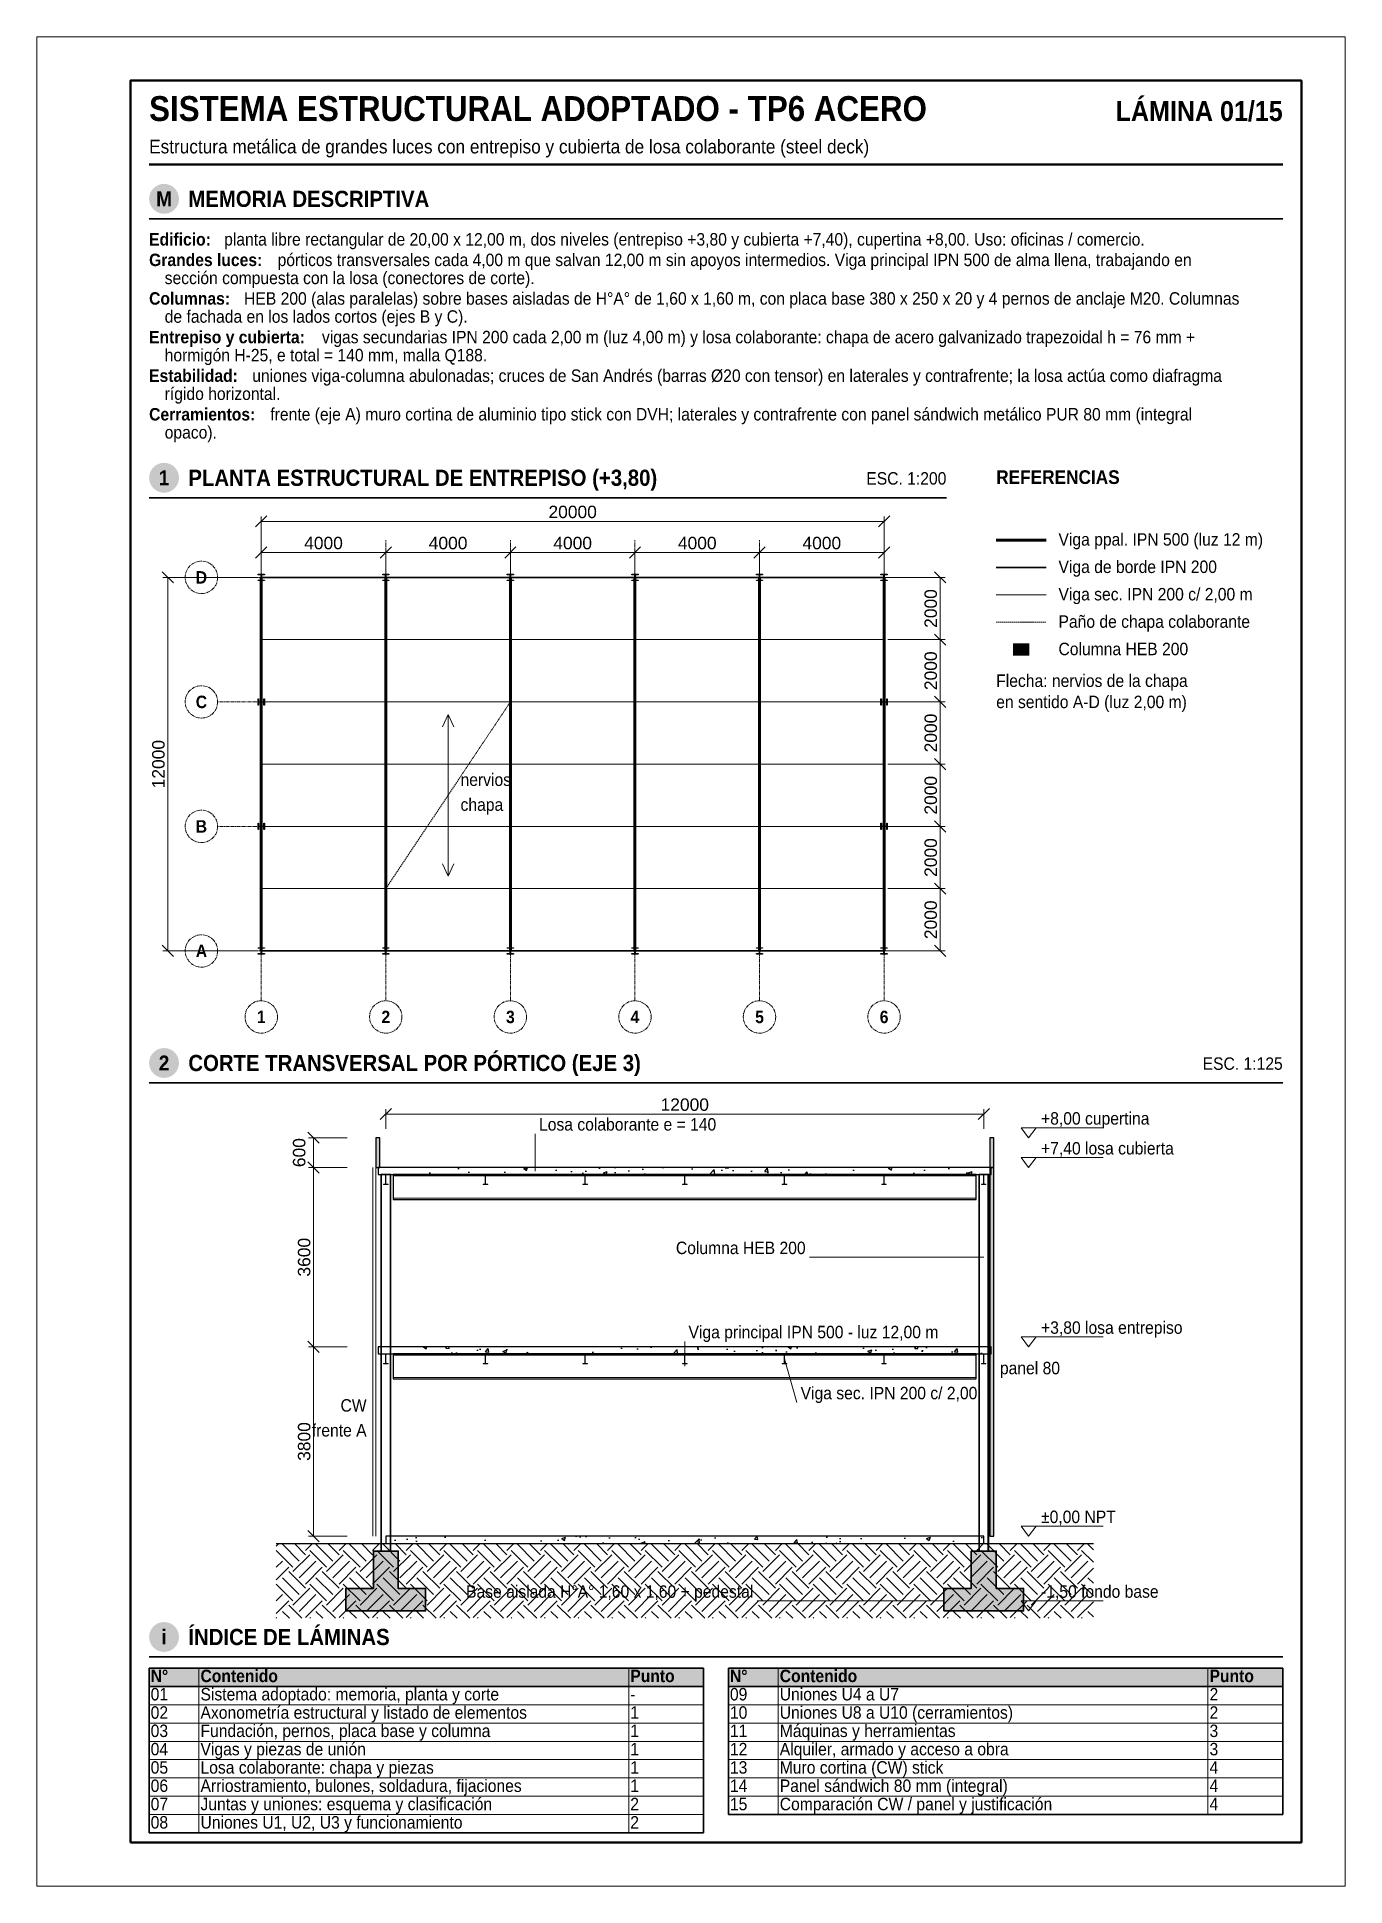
# Model space of a CAD drawing. Header units: millimetres. Extents: x 0 to 210, y 0 to 297.
import ezdxf
from ezdxf.enums import TextEntityAlignment as Align

# ---------------------------------------------------------------- set-up
doc = ezdxf.new("R2010")
doc.units = ezdxf.units.MM
doc.header["$LTSCALE"] = 0.35
doc.linetypes.add('CENTER2', pattern=[2.541, 1.587, -0.318, 0.318, -0.318])
doc.linetypes.add('DASHED2', pattern=[0.762, 0.635, -0.127])
for name, color, linetype in [('0-MARCO', 7, 'Continuous'), ('1-EJES', 1, 'CENTER2'), ('1-OCULTO', 8, 'DASHED2'), ('1-SECCION', 7, 'Continuous'), ('1-VISTA', 7, 'Continuous'), ('2-RAYADO', 8, 'Continuous'), ('3-COTAS', 7, 'Continuous'), ('3-REFS', 7, 'Continuous'), ('3-TABLAS', 7, 'Continuous'), ('3-TEXTOS', 7, 'Continuous'), ('3-TITULOS', 7, 'Continuous')]:
    doc.layers.add(name, color=color, linetype=linetype)
doc.styles.add('ARIAL', font='arial.ttf')
doc.styles.add('ARIAL-NEGRITA', font='arialbd.ttf')
doc.dimstyles.new('A4', dxfattribs={"dimtxt": 2, "dimasz": 1.1, "dimexe": 0.8, "dimexo": 0.6, "dimgap": 0.5, "dimtad": 1, "dimdec": 0, "dimtxsty": 'ARIAL', "dimtsz": 0.9, "dimcen": 2.5, "dimclrd": 7, "dimclre": 7, "dimclrt": 7, "dimazin": 3, "dimtfac": 1, "dimtmove": 0, "dimatfit": 3, "dimlwd": 13, "dimlwe": 13, "dimarcsym": 0})

msp = doc.modelspace()

# ---------------------------------------------------------------- hatches: boundary and pattern name
at = {"layer": '2-RAYADO', "true_color": 0x3c3c3c}
h = msp.add_hatch(color=250, dxfattribs=at)
h.dxf.hatch_style = 1
h.paths.add_polyline_path([(36.5, 210.7), (36.5, 210.625), (36.0225, 210.625), (36.0225, 209.775), (36.5, 209.775), (36.5, 209.7), (35.5, 209.7), (35.5, 209.775), (35.9775, 209.775), (35.9775, 210.625), (35.5, 210.625), (35.5, 210.7)])
h = msp.add_hatch(color=250, dxfattribs=at)
h.dxf.hatch_style = 1
h.paths.add_polyline_path([(56.5, 210.7), (56.5, 210.625), (56.0225, 210.625), (56.0225, 209.775), (56.5, 209.775), (56.5, 209.7), (55.5, 209.7), (55.5, 209.775), (55.9775, 209.775), (55.9775, 210.625), (55.5, 210.625), (55.5, 210.7)])
h = msp.add_hatch(color=250, dxfattribs=at)
h.dxf.hatch_style = 1
h.paths.add_polyline_path([(76.5, 210.7), (76.5, 210.625), (76.0225, 210.625), (76.0225, 209.775), (76.5, 209.775), (76.5, 209.7), (75.5, 209.7), (75.5, 209.775), (75.9775, 209.775), (75.9775, 210.625), (75.5, 210.625), (75.5, 210.7)])
h = msp.add_hatch(color=250, dxfattribs=at)
h.dxf.hatch_style = 1
h.paths.add_polyline_path([(96.5, 210.7), (96.5, 210.625), (96.0225, 210.625), (96.0225, 209.775), (96.5, 209.775), (96.5, 209.7), (95.5, 209.7), (95.5, 209.775), (95.9775, 209.775), (95.9775, 210.625), (95.5, 210.625), (95.5, 210.7)])
h = msp.add_hatch(color=250, dxfattribs=at)
h.dxf.hatch_style = 1
h.paths.add_polyline_path([(116.5, 210.7), (116.5, 210.625), (116.0225, 210.625), (116.0225, 209.775), (116.5, 209.775), (116.5, 209.7), (115.5, 209.7), (115.5, 209.775), (115.9775, 209.775), (115.9775, 210.625), (115.5, 210.625), (115.5, 210.7)])
h = msp.add_hatch(color=250, dxfattribs=at)
h.dxf.hatch_style = 1
h.paths.add_polyline_path([(136.5, 210.7), (136.5, 210.625), (136.0225, 210.625), (136.0225, 209.775), (136.5, 209.775), (136.5, 209.7), (135.5, 209.7), (135.5, 209.775), (135.9775, 209.775), (135.9775, 210.625), (135.5, 210.625), (135.5, 210.7)])
h = msp.add_hatch(color=250, dxfattribs=at)
h.dxf.hatch_style = 1
h.paths.add_polyline_path([(156.7, 197.6), (159.3, 197.6), (159.3, 199.6), (156.7, 199.6)])
h = msp.add_hatch(color=250, dxfattribs=at)
h.dxf.hatch_style = 1
h.paths.add_polyline_path([(35.5, 190.7), (35.575, 190.7), (35.575, 190.2225), (36.425, 190.2225), (36.425, 190.7), (36.5, 190.7), (36.5, 189.7), (36.425, 189.7), (36.425, 190.1775), (35.575, 190.1775), (35.575, 189.7), (35.5, 189.7)])
h = msp.add_hatch(color=250, dxfattribs=at)
h.dxf.hatch_style = 1
h.paths.add_polyline_path([(135.5, 190.7), (135.575, 190.7), (135.575, 190.2225), (136.425, 190.2225), (136.425, 190.7), (136.5, 190.7), (136.5, 189.7), (136.425, 189.7), (136.425, 190.1775), (135.575, 190.1775), (135.575, 189.7), (135.5, 189.7)])
h = msp.add_hatch(color=250, dxfattribs=at)
h.dxf.hatch_style = 1
h.paths.add_polyline_path([(35.5, 170.7), (35.575, 170.7), (35.575, 170.2225), (36.425, 170.2225), (36.425, 170.7), (36.5, 170.7), (36.5, 169.7), (36.425, 169.7), (36.425, 170.1775), (35.575, 170.1775), (35.575, 169.7), (35.5, 169.7)])
h = msp.add_hatch(color=250, dxfattribs=at)
h.dxf.hatch_style = 1
h.paths.add_polyline_path([(135.5, 170.7), (135.575, 170.7), (135.575, 170.2225), (136.425, 170.2225), (136.425, 170.7), (136.5, 170.7), (136.5, 169.7), (136.425, 169.7), (136.425, 170.1775), (135.575, 170.1775), (135.575, 169.7), (135.5, 169.7)])
h = msp.add_hatch(color=250, dxfattribs=at)
h.dxf.hatch_style = 1
h.paths.add_polyline_path([(36.5, 150.7), (36.5, 150.625), (36.0225, 150.625), (36.0225, 149.775), (36.5, 149.775), (36.5, 149.7), (35.5, 149.7), (35.5, 149.775), (35.9775, 149.775), (35.9775, 150.625), (35.5, 150.625), (35.5, 150.7)])
h = msp.add_hatch(color=250, dxfattribs=at)
h.dxf.hatch_style = 1
h.paths.add_polyline_path([(56.5, 150.7), (56.5, 150.625), (56.0225, 150.625), (56.0225, 149.775), (56.5, 149.775), (56.5, 149.7), (55.5, 149.7), (55.5, 149.775), (55.9775, 149.775), (55.9775, 150.625), (55.5, 150.625), (55.5, 150.7)])
h = msp.add_hatch(color=250, dxfattribs=at)
h.dxf.hatch_style = 1
h.paths.add_polyline_path([(76.5, 150.7), (76.5, 150.625), (76.0225, 150.625), (76.0225, 149.775), (76.5, 149.775), (76.5, 149.7), (75.5, 149.7), (75.5, 149.775), (75.9775, 149.775), (75.9775, 150.625), (75.5, 150.625), (75.5, 150.7)])
h = msp.add_hatch(color=250, dxfattribs=at)
h.dxf.hatch_style = 1
h.paths.add_polyline_path([(96.5, 150.7), (96.5, 150.625), (96.0225, 150.625), (96.0225, 149.775), (96.5, 149.775), (96.5, 149.7), (95.5, 149.7), (95.5, 149.775), (95.9775, 149.775), (95.9775, 150.625), (95.5, 150.625), (95.5, 150.7)])
h = msp.add_hatch(color=250, dxfattribs=at)
h.dxf.hatch_style = 1
h.paths.add_polyline_path([(116.5, 150.7), (116.5, 150.625), (116.0225, 150.625), (116.0225, 149.775), (116.5, 149.775), (116.5, 149.7), (115.5, 149.7), (115.5, 149.775), (115.9775, 149.775), (115.9775, 150.625), (115.5, 150.625), (115.5, 150.7)])
h = msp.add_hatch(color=250, dxfattribs=at)
h.dxf.hatch_style = 1
h.paths.add_polyline_path([(136.5, 150.7), (136.5, 150.625), (136.0225, 150.625), (136.0225, 149.775), (136.5, 149.775), (136.5, 149.7), (135.5, 149.7), (135.5, 149.775), (135.9775, 149.775), (135.9775, 150.625), (135.5, 150.625), (135.5, 150.7)])
at = {"layer": '2-RAYADO', "true_color": 0xd7d7d7}
h = msp.add_hatch(color=254, dxfattribs=at)
h.dxf.hatch_style = 1
h.paths.add_polyline_path([(54.4, 115.4), (55.04, 115.4), (55.04, 120.2), (54.4, 120.2)])
h = msp.add_hatch(color=254, dxfattribs=at)
h.dxf.hatch_style = 1
h.paths.add_polyline_path([(152.96, 115.4), (153.6, 115.4), (153.6, 120.2), (152.96, 120.2)])
at = {"layer": '2-RAYADO'}
h = msp.add_hatch(dxfattribs=at)
h.set_pattern_fill('AR-CONC', color=8, scale=0.035)
h.paths.add_polyline_path([(54.8, 114.28), (153.2, 114.28), (153.2, 115.4), (54.8, 115.4)])
at = {"layer": '2-RAYADO', "true_color": 0x3c3c3c}
h = msp.add_hatch(color=250, dxfattribs=at)
h.dxf.hatch_style = 1
h.paths.add_polyline_path([(56.36, 114.28), (56.36, 114.2127), (56.03, 114.1665), (56.03, 112.7935), (56.36, 112.7473), (56.36, 112.68), (55.64, 112.68), (55.64, 112.7473), (55.97, 112.7935), (55.97, 114.1665), (55.64, 114.2127), (55.64, 114.28)])
h = msp.add_hatch(color=250, dxfattribs=at)
h.dxf.hatch_style = 1
h.paths.add_polyline_path([(72.36, 114.28), (72.36, 114.2127), (72.03, 114.1665), (72.03, 112.7935), (72.36, 112.7473), (72.36, 112.68), (71.64, 112.68), (71.64, 112.7473), (71.97, 112.7935), (71.97, 114.1665), (71.64, 114.2127), (71.64, 114.28)])
h = msp.add_hatch(color=250, dxfattribs=at)
h.dxf.hatch_style = 1
h.paths.add_polyline_path([(88.36, 114.28), (88.36, 114.2127), (88.03, 114.1665), (88.03, 112.7935), (88.36, 112.7473), (88.36, 112.68), (87.64, 112.68), (87.64, 112.7473), (87.97, 112.7935), (87.97, 114.1665), (87.64, 114.2127), (87.64, 114.28)])
h = msp.add_hatch(color=250, dxfattribs=at)
h.dxf.hatch_style = 1
h.paths.add_polyline_path([(104.36, 114.28), (104.36, 114.2127), (104.03, 114.1665), (104.03, 112.7935), (104.36, 112.7473), (104.36, 112.68), (103.64, 112.68), (103.64, 112.7473), (103.97, 112.7935), (103.97, 114.1665), (103.64, 114.2127), (103.64, 114.28)])
h = msp.add_hatch(color=250, dxfattribs=at)
h.dxf.hatch_style = 1
h.paths.add_polyline_path([(120.36, 114.28), (120.36, 114.2127), (120.03, 114.1665), (120.03, 112.7935), (120.36, 112.7473), (120.36, 112.68), (119.64, 112.68), (119.64, 112.7473), (119.97, 112.7935), (119.97, 114.1665), (119.64, 114.2127), (119.64, 114.28)])
h = msp.add_hatch(color=250, dxfattribs=at)
h.dxf.hatch_style = 1
h.paths.add_polyline_path([(136.36, 114.28), (136.36, 114.2127), (136.03, 114.1665), (136.03, 112.7935), (136.36, 112.7473), (136.36, 112.68), (135.64, 112.68), (135.64, 112.7473), (135.97, 112.7935), (135.97, 114.1665), (135.64, 114.2127), (135.64, 114.28)])
h = msp.add_hatch(color=250, dxfattribs=at)
h.dxf.hatch_style = 1
h.paths.add_polyline_path([(152.36, 114.28), (152.36, 114.2127), (152.03, 114.1665), (152.03, 112.7935), (152.36, 112.7473), (152.36, 112.68), (151.64, 112.68), (151.64, 112.7473), (151.97, 112.7935), (151.97, 114.1665), (151.64, 114.2127), (151.64, 114.28)])
at = {"layer": '2-RAYADO', "true_color": 0xd7d7d7}
h = msp.add_hatch(color=254, dxfattribs=at)
h.dxf.hatch_style = 1
h.paths.add_polyline_path([(152.96, 56.2), (153.6, 56.2), (153.6, 115.4), (152.96, 115.4)])
at = {"layer": '2-RAYADO'}
h = msp.add_hatch(dxfattribs=at)
h.set_pattern_fill('AR-CONC', color=8, scale=0.035)
h.paths.add_polyline_path([(54.8, 85.48), (153.2, 85.48), (153.2, 86.6), (54.8, 86.6)])
at = {"layer": '2-RAYADO', "true_color": 0x3c3c3c}
h = msp.add_hatch(color=250, dxfattribs=at)
h.dxf.hatch_style = 1
h.paths.add_polyline_path([(56.36, 85.48), (56.36, 85.4127), (56.03, 85.3665), (56.03, 83.9935), (56.36, 83.9473), (56.36, 83.88), (55.64, 83.88), (55.64, 83.9473), (55.97, 83.9935), (55.97, 85.3665), (55.64, 85.4127), (55.64, 85.48)])
h = msp.add_hatch(color=250, dxfattribs=at)
h.dxf.hatch_style = 1
h.paths.add_polyline_path([(72.36, 85.48), (72.36, 85.4127), (72.03, 85.3665), (72.03, 83.9935), (72.36, 83.9473), (72.36, 83.88), (71.64, 83.88), (71.64, 83.9473), (71.97, 83.9935), (71.97, 85.3665), (71.64, 85.4127), (71.64, 85.48)])
h = msp.add_hatch(color=250, dxfattribs=at)
h.dxf.hatch_style = 1
h.paths.add_polyline_path([(88.36, 85.48), (88.36, 85.4127), (88.03, 85.3665), (88.03, 83.9935), (88.36, 83.9473), (88.36, 83.88), (87.64, 83.88), (87.64, 83.9473), (87.97, 83.9935), (87.97, 85.3665), (87.64, 85.4127), (87.64, 85.48)])
h = msp.add_hatch(color=250, dxfattribs=at)
h.dxf.hatch_style = 1
h.paths.add_polyline_path([(104.36, 85.48), (104.36, 85.4127), (104.03, 85.3665), (104.03, 83.9935), (104.36, 83.9473), (104.36, 83.88), (103.64, 83.88), (103.64, 83.9473), (103.97, 83.9935), (103.97, 85.3665), (103.64, 85.4127), (103.64, 85.48)])
h = msp.add_hatch(color=250, dxfattribs=at)
h.dxf.hatch_style = 1
h.paths.add_polyline_path([(120.36, 85.48), (120.36, 85.4127), (120.03, 85.3665), (120.03, 83.9935), (120.36, 83.9473), (120.36, 83.88), (119.64, 83.88), (119.64, 83.9473), (119.97, 83.9935), (119.97, 85.3665), (119.64, 85.4127), (119.64, 85.48)])
h = msp.add_hatch(color=250, dxfattribs=at)
h.dxf.hatch_style = 1
h.paths.add_polyline_path([(136.36, 85.48), (136.36, 85.4127), (136.03, 85.3665), (136.03, 83.9935), (136.36, 83.9473), (136.36, 83.88), (135.64, 83.88), (135.64, 83.9473), (135.97, 83.9935), (135.97, 85.3665), (135.64, 85.4127), (135.64, 85.48)])
h = msp.add_hatch(color=250, dxfattribs=at)
h.dxf.hatch_style = 1
h.paths.add_polyline_path([(152.36, 85.48), (152.36, 85.4127), (152.03, 85.3665), (152.03, 83.9935), (152.36, 83.9473), (152.36, 83.88), (151.64, 83.88), (151.64, 83.9473), (151.97, 83.9935), (151.97, 85.3665), (151.64, 85.4127), (151.64, 85.48)])
at = {"layer": '2-RAYADO'}
h = msp.add_hatch(dxfattribs=at)
h.set_pattern_fill('EARTH', color=8, scale=0.6, angle=45)
h.paths.add_polyline_path([(38.4, 55), (169.6, 55), (169.6, 43), (38.4, 43)])
at = {"layer": '2-RAYADO', "true_color": 0xd7d7d7}
h = msp.add_hatch(color=254, dxfattribs=at)
h.dxf.hatch_style = 1
h.paths.add_polyline_path([(49.6, 44.2), (62.4, 44.2), (62.4, 47.8), (58, 47.8), (58, 53.8), (54, 53.8), (54, 47.8), (49.6, 47.8)])
at = {"layer": '2-RAYADO'}
h = msp.add_hatch(dxfattribs=at)
h.set_pattern_fill('AR-CONC', color=8, scale=0.035)
h.paths.add_polyline_path([(56, 55), (152, 55), (152, 56.2), (56, 56.2)])
at = {"layer": '2-RAYADO', "true_color": 0xd7d7d7}
h = msp.add_hatch(color=254, dxfattribs=at)
h.dxf.hatch_style = 1
h.paths.add_polyline_path([(145.6, 44.2), (158.4, 44.2), (158.4, 47.8), (154, 47.8), (154, 53.8), (150, 53.8), (150, 47.8), (145.6, 47.8)])
at = {"layer": '3-TABLAS', "true_color": 0xe6e6e6}
h = msp.add_hatch(color=254, dxfattribs=at)
h.dxf.hatch_style = 1
h.paths.add_polyline_path([(18, 35), (107, 35), (107, 32.06), (18, 32.06)])
h = msp.add_hatch(color=254, dxfattribs=at)
h.dxf.hatch_style = 1
h.paths.add_polyline_path([(111, 35), (200, 35), (200, 32.06), (111, 32.06)])
at = {"layer": '3-TITULOS'}
h = msp.add_hatch(color=7, dxfattribs=at)
h.dxf.hatch_style = 1
edge = h.paths.add_edge_path()
edge.add_arc((20.4, 271), 2.4, 0, 360)
h = msp.add_hatch(color=7, dxfattribs=at)
h.dxf.hatch_style = 1
edge = h.paths.add_edge_path()
edge.add_arc((20.4, 226.2), 2.4, 0, 360)
h = msp.add_hatch(color=7, dxfattribs=at)
h.dxf.hatch_style = 1
edge = h.paths.add_edge_path()
edge.add_arc((20.4, 132.2), 2.4, 0, 360)
h = msp.add_hatch(color=7, dxfattribs=at)
h.dxf.hatch_style = 1
edge = h.paths.add_edge_path()
edge.add_arc((20.4, 40), 2.4, 0, 360)

# ---------------------------------------------------------------- linework, layer by layer
at = {"layer": '0-MARCO', "color": 9, "lineweight": 0}
msp.add_lwpolyline([(0, 0), (210, 0), (210, 297), (0, 297)], close=True, dxfattribs=at)
at = {"layer": '0-MARCO', "lineweight": 50}
msp.add_lwpolyline([(15, 7), (203, 7), (203, 290), (15, 290)], close=True, dxfattribs=at)
at = {"layer": '1-EJES', "lineweight": 13}
for points in [[(36, 142.2), (36, 216.2)], [(56, 142.2), (56, 216.2)], [(76, 142.2), (76, 216.2)], [(96, 142.2), (96, 216.2)], [(116, 142.2), (116, 216.2)], [(136, 142.2), (136, 216.2)], [(142, 210.2), (29, 210.2)], [(142, 190.2), (29, 190.2)], [(142, 170.2), (29, 170.2)], [(142, 150.2), (29, 150.2)]]:
    msp.add_lwpolyline(points, dxfattribs=at)
at = {"layer": '1-EJES', "color": 7, "lineweight": 18}
for centre in [(26.4, 210.2), (26.4, 190.2), (26.4, 170.2), (26.4, 150.2), (36, 139.6), (56, 139.6), (76, 139.6), (96, 139.6), (116, 139.6), (136, 139.6)]:
    msp.add_circle(centre, 2.6, dxfattribs=at)
at = {"layer": '1-OCULTO', "lineweight": 13}
for points in [[(154, 203), (162, 203)], [(56, 160.2), (76, 190.2)]]:
    msp.add_lwpolyline(points, dxfattribs=at)
msp.add_lwpolyline([(56, 160.2), (76, 160.2), (76, 190.2), (56, 190.2)], close=True, dxfattribs=at)
at = {"layer": '1-SECCION', "lineweight": 60}
for points in [[(154, 216.2), (162, 216.2)], [(36, 150.2), (36, 210.2)], [(56, 150.2), (56, 210.2)], [(76, 150.2), (76, 210.2)], [(96, 150.2), (96, 210.2)], [(116, 150.2), (116, 210.2)], [(136, 150.2), (136, 210.2)]]:
    msp.add_lwpolyline(points, dxfattribs=at)
at = {"layer": '1-SECCION', "lineweight": 25}
for points in [[(36.5, 210.7), (36.5, 210.625), (36.0225, 210.625), (36.0225, 209.775), (36.5, 209.775), (36.5, 209.7), (35.5, 209.7), (35.5, 209.775), (35.9775, 209.775), (35.9775, 210.625), (35.5, 210.625), (35.5, 210.7)], [(56.5, 210.7), (56.5, 210.625), (56.0225, 210.625), (56.0225, 209.775), (56.5, 209.775), (56.5, 209.7), (55.5, 209.7), (55.5, 209.775), (55.9775, 209.775), (55.9775, 210.625), (55.5, 210.625), (55.5, 210.7)], [(76.5, 210.7), (76.5, 210.625), (76.0225, 210.625), (76.0225, 209.775), (76.5, 209.775), (76.5, 209.7), (75.5, 209.7), (75.5, 209.775), (75.9775, 209.775), (75.9775, 210.625), (75.5, 210.625), (75.5, 210.7)], [(96.5, 210.7), (96.5, 210.625), (96.0225, 210.625), (96.0225, 209.775), (96.5, 209.775), (96.5, 209.7), (95.5, 209.7), (95.5, 209.775), (95.9775, 209.775), (95.9775, 210.625), (95.5, 210.625), (95.5, 210.7)], [(116.5, 210.7), (116.5, 210.625), (116.0225, 210.625), (116.0225, 209.775), (116.5, 209.775), (116.5, 209.7), (115.5, 209.7), (115.5, 209.775), (115.9775, 209.775), (115.9775, 210.625), (115.5, 210.625), (115.5, 210.7)], [(136.5, 210.7), (136.5, 210.625), (136.0225, 210.625), (136.0225, 209.775), (136.5, 209.775), (136.5, 209.7), (135.5, 209.7), (135.5, 209.775), (135.9775, 209.775), (135.9775, 210.625), (135.5, 210.625), (135.5, 210.7)], [(35.5, 190.7), (35.575, 190.7), (35.575, 190.2225), (36.425, 190.2225), (36.425, 190.7), (36.5, 190.7), (36.5, 189.7), (36.425, 189.7), (36.425, 190.1775), (35.575, 190.1775), (35.575, 189.7), (35.5, 189.7)], [(135.5, 190.7), (135.575, 190.7), (135.575, 190.2225), (136.425, 190.2225), (136.425, 190.7), (136.5, 190.7), (136.5, 189.7), (136.425, 189.7), (136.425, 190.1775), (135.575, 190.1775), (135.575, 189.7), (135.5, 189.7)], [(35.5, 170.7), (35.575, 170.7), (35.575, 170.2225), (36.425, 170.2225), (36.425, 170.7), (36.5, 170.7), (36.5, 169.7), (36.425, 169.7), (36.425, 170.1775), (35.575, 170.1775), (35.575, 169.7), (35.5, 169.7)], [(135.5, 170.7), (135.575, 170.7), (135.575, 170.2225), (136.425, 170.2225), (136.425, 170.7), (136.5, 170.7), (136.5, 169.7), (136.425, 169.7), (136.425, 170.1775), (135.575, 170.1775), (135.575, 169.7), (135.5, 169.7)], [(36.5, 150.7), (36.5, 150.625), (36.0225, 150.625), (36.0225, 149.775), (36.5, 149.775), (36.5, 149.7), (35.5, 149.7), (35.5, 149.775), (35.9775, 149.775), (35.9775, 150.625), (35.5, 150.625), (35.5, 150.7)], [(56.5, 150.7), (56.5, 150.625), (56.0225, 150.625), (56.0225, 149.775), (56.5, 149.775), (56.5, 149.7), (55.5, 149.7), (55.5, 149.775), (55.9775, 149.775), (55.9775, 150.625), (55.5, 150.625), (55.5, 150.7)], [(76.5, 150.7), (76.5, 150.625), (76.0225, 150.625), (76.0225, 149.775), (76.5, 149.775), (76.5, 149.7), (75.5, 149.7), (75.5, 149.775), (75.9775, 149.775), (75.9775, 150.625), (75.5, 150.625), (75.5, 150.7)], [(96.5, 150.7), (96.5, 150.625), (96.0225, 150.625), (96.0225, 149.775), (96.5, 149.775), (96.5, 149.7), (95.5, 149.7), (95.5, 149.775), (95.9775, 149.775), (95.9775, 150.625), (95.5, 150.625), (95.5, 150.7)], [(116.5, 150.7), (116.5, 150.625), (116.0225, 150.625), (116.0225, 149.775), (116.5, 149.775), (116.5, 149.7), (115.5, 149.7), (115.5, 149.775), (115.9775, 149.775), (115.9775, 150.625), (115.5, 150.625), (115.5, 150.7)], [(136.5, 150.7), (136.5, 150.625), (136.0225, 150.625), (136.0225, 149.775), (136.5, 149.775), (136.5, 149.7), (135.5, 149.7), (135.5, 149.775), (135.9775, 149.775), (135.9775, 150.625), (135.5, 150.625), (135.5, 150.7)], [(54.8, 114.28), (153.2, 114.28), (153.2, 115.4), (54.8, 115.4)], [(54.8, 85.48), (153.2, 85.48), (153.2, 86.6), (54.8, 86.6)], [(56, 55), (152, 55), (152, 56.2), (56, 56.2)]]:
    msp.add_lwpolyline(points, close=True, dxfattribs=at)
at = {"layer": '1-SECCION', "lineweight": 18}
for points in [[(56.36, 114.28), (56.36, 114.2127), (56.03, 114.1665), (56.03, 112.7935), (56.36, 112.7473), (56.36, 112.68), (55.64, 112.68), (55.64, 112.7473), (55.97, 112.7935), (55.97, 114.1665), (55.64, 114.2127), (55.64, 114.28)], [(72.36, 114.28), (72.36, 114.2127), (72.03, 114.1665), (72.03, 112.7935), (72.36, 112.7473), (72.36, 112.68), (71.64, 112.68), (71.64, 112.7473), (71.97, 112.7935), (71.97, 114.1665), (71.64, 114.2127), (71.64, 114.28)], [(88.36, 114.28), (88.36, 114.2127), (88.03, 114.1665), (88.03, 112.7935), (88.36, 112.7473), (88.36, 112.68), (87.64, 112.68), (87.64, 112.7473), (87.97, 112.7935), (87.97, 114.1665), (87.64, 114.2127), (87.64, 114.28)], [(104.36, 114.28), (104.36, 114.2127), (104.03, 114.1665), (104.03, 112.7935), (104.36, 112.7473), (104.36, 112.68), (103.64, 112.68), (103.64, 112.7473), (103.97, 112.7935), (103.97, 114.1665), (103.64, 114.2127), (103.64, 114.28)], [(120.36, 114.28), (120.36, 114.2127), (120.03, 114.1665), (120.03, 112.7935), (120.36, 112.7473), (120.36, 112.68), (119.64, 112.68), (119.64, 112.7473), (119.97, 112.7935), (119.97, 114.1665), (119.64, 114.2127), (119.64, 114.28)], [(136.36, 114.28), (136.36, 114.2127), (136.03, 114.1665), (136.03, 112.7935), (136.36, 112.7473), (136.36, 112.68), (135.64, 112.68), (135.64, 112.7473), (135.97, 112.7935), (135.97, 114.1665), (135.64, 114.2127), (135.64, 114.28)], [(152.36, 114.28), (152.36, 114.2127), (152.03, 114.1665), (152.03, 112.7935), (152.36, 112.7473), (152.36, 112.68), (151.64, 112.68), (151.64, 112.7473), (151.97, 112.7935), (151.97, 114.1665), (151.64, 114.2127), (151.64, 114.28)], [(56.36, 85.48), (56.36, 85.4127), (56.03, 85.3665), (56.03, 83.9935), (56.36, 83.9473), (56.36, 83.88), (55.64, 83.88), (55.64, 83.9473), (55.97, 83.9935), (55.97, 85.3665), (55.64, 85.4127), (55.64, 85.48)], [(72.36, 85.48), (72.36, 85.4127), (72.03, 85.3665), (72.03, 83.9935), (72.36, 83.9473), (72.36, 83.88), (71.64, 83.88), (71.64, 83.9473), (71.97, 83.9935), (71.97, 85.3665), (71.64, 85.4127), (71.64, 85.48)], [(88.36, 85.48), (88.36, 85.4127), (88.03, 85.3665), (88.03, 83.9935), (88.36, 83.9473), (88.36, 83.88), (87.64, 83.88), (87.64, 83.9473), (87.97, 83.9935), (87.97, 85.3665), (87.64, 85.4127), (87.64, 85.48)], [(104.36, 85.48), (104.36, 85.4127), (104.03, 85.3665), (104.03, 83.9935), (104.36, 83.9473), (104.36, 83.88), (103.64, 83.88), (103.64, 83.9473), (103.97, 83.9935), (103.97, 85.3665), (103.64, 85.4127), (103.64, 85.48)], [(120.36, 85.48), (120.36, 85.4127), (120.03, 85.3665), (120.03, 83.9935), (120.36, 83.9473), (120.36, 83.88), (119.64, 83.88), (119.64, 83.9473), (119.97, 83.9935), (119.97, 85.3665), (119.64, 85.4127), (119.64, 85.48)], [(136.36, 85.48), (136.36, 85.4127), (136.03, 85.3665), (136.03, 83.9935), (136.36, 83.9473), (136.36, 83.88), (135.64, 83.88), (135.64, 83.9473), (135.97, 83.9935), (135.97, 85.3665), (135.64, 85.4127), (135.64, 85.48)], [(152.36, 85.48), (152.36, 85.4127), (152.03, 85.3665), (152.03, 83.9935), (152.36, 83.9473), (152.36, 83.88), (151.64, 83.88), (151.64, 83.9473), (151.97, 83.9935), (151.97, 85.3665), (151.64, 85.4127), (151.64, 85.48)]]:
    msp.add_lwpolyline(points, close=True, dxfattribs=at)
at = {"layer": '1-SECCION', "lineweight": 35}
for points in [[(49.6, 44.2), (62.4, 44.2), (62.4, 47.8), (58, 47.8), (58, 53.8), (54, 53.8), (54, 47.8), (49.6, 47.8)], [(145.6, 44.2), (158.4, 44.2), (158.4, 47.8), (154, 47.8), (154, 53.8), (150, 53.8), (150, 47.8), (145.6, 47.8)]]:
    msp.add_lwpolyline(points, close=True, dxfattribs=at)
at = {"layer": '1-VISTA', "lineweight": 35}
for points in [[(154, 211.8), (162, 211.8)], [(36, 210.2), (136, 210.2)], [(36, 150.2), (136, 150.2)]]:
    msp.add_lwpolyline(points, dxfattribs=at)
at = {"layer": '1-VISTA', "lineweight": 18}
for points in [[(154, 207.4), (162, 207.4)], [(36, 200.2), (136, 200.2)], [(36, 190.2), (136, 190.2)], [(36, 180.2), (136, 180.2)], [(36, 170.2), (136, 170.2)], [(36, 160.2), (136, 160.2)], [(53.92, 56.2), (53.92, 115.4)], [(54.4, 56.2), (54.4, 115.4)], [(55.32, 53.8), (55.32, 114.28)], [(56.68, 53.8), (56.68, 114.28)], [(57.2, 114.064), (150.8, 114.064)], [(151.32, 53.8), (151.32, 114.28)], [(152.68, 53.8), (152.68, 114.28)], [(57.2, 110.496), (150.8, 110.496)], [(57.2, 85.264), (150.8, 85.264)], [(57.2, 81.696), (150.8, 81.696)]]:
    msp.add_lwpolyline(points, dxfattribs=at)
at = {"layer": '1-VISTA', "lineweight": 25}
for points in [[(54.4, 115.4), (55.04, 115.4), (55.04, 120.2), (54.4, 120.2)], [(152.96, 115.4), (153.6, 115.4), (153.6, 120.2), (152.96, 120.2)], [(55.2, 53.8), (56.8, 53.8), (56.8, 114.28), (55.2, 114.28)], [(57.2, 110.28), (150.8, 110.28), (150.8, 114.28), (57.2, 114.28)], [(151.2, 53.8), (152.8, 53.8), (152.8, 114.28), (151.2, 114.28)], [(152.96, 56.2), (153.6, 56.2), (153.6, 115.4), (152.96, 115.4)], [(57.2, 81.48), (150.8, 81.48), (150.8, 85.48), (57.2, 85.48)]]:
    msp.add_lwpolyline(points, close=True, dxfattribs=at)
msp.add_lwpolyline([(38.4, 55), (169.6, 55)], dxfattribs=at)
at = {"layer": '3-COTAS', "lineweight": 18}
for points in [[(159.2, 120.2), (158, 121.8), (160.4, 121.8)], [(159.2, 115.4), (158, 117), (160.4, 117)], [(159.2, 86.6), (158, 88.2), (160.4, 88.2)], [(159.2, 56.2), (158, 57.8), (160.4, 57.8)], [(159.2, 44.2), (158, 45.8), (160.4, 45.8)]]:
    msp.add_lwpolyline(points, close=True, dxfattribs=at)
at = {"layer": '3-COTAS', "lineweight": 13}
for points in [[(158, 121.8), (171.2, 121.8)], [(158, 117), (171.2, 117)], [(158, 88.2), (171.2, 88.2)], [(158, 57.8), (171.2, 57.8)], [(158, 45.8), (171.2, 45.8)]]:
    msp.add_lwpolyline(points, dxfattribs=at)
at = {"layer": '3-REFS', "lineweight": 13}
for points in [[(80, 114.84), (80, 120.84)], [(152, 101), (124, 101)], [(104, 83.48), (104, 87.48)], [(120, 84.68), (122, 77.68)], [(145.6, 45.8), (115.6, 45.8)]]:
    msp.add_lwpolyline(points, dxfattribs=at)
at = {"layer": '3-TABLAS', "lineweight": 35}
for points in [[(18, 35), (107, 35)], [(18, 35), (18, 8.54)], [(107, 35), (107, 8.54)], [(111, 35), (200, 35)], [(111, 35), (111, 11.48)], [(200, 35), (200, 11.48)], [(18, 32.06), (107, 32.06)], [(111, 32.06), (200, 32.06)], [(111, 11.48), (200, 11.48)], [(18, 8.54), (107, 8.54)]]:
    msp.add_lwpolyline(points, dxfattribs=at)
at = {"layer": '3-TABLAS', "lineweight": 13}
for points in [[(26, 35), (26, 8.54)], [(95, 35), (95, 8.54)], [(119, 35), (119, 11.48)], [(188, 35), (188, 11.48)], [(18, 29.12), (107, 29.12)], [(111, 29.12), (200, 29.12)], [(18, 26.18), (107, 26.18)], [(111, 26.18), (200, 26.18)], [(18, 23.24), (107, 23.24)], [(111, 23.24), (200, 23.24)], [(18, 20.3), (107, 20.3)], [(111, 20.3), (200, 20.3)], [(18, 17.36), (107, 17.36)], [(111, 17.36), (200, 17.36)], [(18, 14.42), (107, 14.42)], [(111, 14.42), (200, 14.42)], [(18, 11.48), (107, 11.48)]]:
    msp.add_lwpolyline(points, dxfattribs=at)
at = {"layer": '3-TEXTOS', "lineweight": 18}
for points in [[(65.1, 186.2), (66, 188.2), (66.9, 186.2)], [(66, 162.2), (66, 188.2)], [(65.1, 164.2), (66, 162.2), (66.9, 164.2)]]:
    msp.add_lwpolyline(points, dxfattribs=at)
at = {"layer": '3-TITULOS', "lineweight": 50}
msp.add_lwpolyline([(18, 276.5), (200, 276.5)], dxfattribs=at)
at = {"layer": '3-TITULOS', "lineweight": 35}
for points in [[(18, 267.8), (200, 267.8)], [(18, 223), (146, 223)], [(18, 129), (200, 129)], [(18, 36.8), (200, 36.8)]]:
    msp.add_lwpolyline(points, dxfattribs=at)

# ---------------------------------------------------------------- texts
at = {"layer": '1-EJES', "color": 7, "style": 'ARIAL-NEGRITA', "width": 0.9}
for s, p in [('D', (26.4, 210.2)), ('C', (26.4, 190.2)), ('B', (26.4, 170.2)), ('A', (26.4, 150.2)), ('1', (36, 139.6)), ('2', (56, 139.6)), ('3', (76, 139.6)), ('4', (96, 139.6)), ('5', (116, 139.6)), ('6', (136, 139.6))]:
    msp.add_text(s, height=2, dxfattribs=at).set_placement(p, align=Align.MIDDLE_CENTER)
at = {"layer": '3-COTAS', "style": 'ARIAL', "width": 0.9}
for s, p in [('+8,00 cupertina', (161.2, 122.3)), ('+7,40 losa cubierta', (161.2, 117.5)), ('+3,80 losa entrepiso', (161.2, 88.7)), ('±0,00 NPT', (161.2, 58.3)), ('-1,50 fondo base', (161.2, 46.3))]:
    msp.add_text(s, height=2, dxfattribs=at).set_placement(p)
at = {"layer": '3-TABLAS', "width": 0.9}
for s, style, p in [('N°', 'ARIAL-NEGRITA', (18.25, 32.75)), ('Contenido', 'ARIAL-NEGRITA', (26.25, 32.75)), ('Punto', 'ARIAL-NEGRITA', (95.25, 32.75)), ('N°', 'ARIAL-NEGRITA', (111.25, 32.75)), ('Contenido', 'ARIAL-NEGRITA', (119.25, 32.75)), ('Punto', 'ARIAL-NEGRITA', (188.25, 32.75)), ('01', 'ARIAL', (18.25, 29.81)), ('Sistema adoptado: memoria, planta y corte', 'ARIAL', (26.25, 29.81)), ('-', 'ARIAL', (95.25, 29.81)), ('09', 'ARIAL', (111.25, 29.81)), ('Uniones U4 a U7', 'ARIAL', (119.25, 29.81)), ('2', 'ARIAL', (188.25, 29.81)), ('02', 'ARIAL', (18.25, 26.87)), ('Axonometría estructural y listado de elementos', 'ARIAL', (26.25, 26.87)), ('1', 'ARIAL', (95.25, 26.87)), ('10', 'ARIAL', (111.25, 26.87)), ('Uniones U8 a U10 (cerramientos)', 'ARIAL', (119.25, 26.87)), ('2', 'ARIAL', (188.25, 26.87)), ('03', 'ARIAL', (18.25, 23.93)), ('Fundación, pernos, placa base y columna', 'ARIAL', (26.25, 23.93)), ('1', 'ARIAL', (95.25, 23.93)), ('11', 'ARIAL', (111.25, 23.93)), ('Máquinas y herramientas', 'ARIAL', (119.25, 23.93)), ('3', 'ARIAL', (188.25, 23.93)), ('04', 'ARIAL', (18.25, 20.99)), ('Vigas y piezas de unión', 'ARIAL', (26.25, 20.99)), ('1', 'ARIAL', (95.25, 20.99)), ('12', 'ARIAL', (111.25, 20.99)), ('Alquiler, armado y acceso a obra', 'ARIAL', (119.25, 20.99)), ('3', 'ARIAL', (188.25, 20.99)), ('05', 'ARIAL', (18.25, 18.05)), ('Losa colaborante: chapa y piezas', 'ARIAL', (26.25, 18.05)), ('1', 'ARIAL', (95.25, 18.05)), ('13', 'ARIAL', (111.25, 18.05)), ('Muro cortina (CW) stick', 'ARIAL', (119.25, 18.05)), ('4', 'ARIAL', (188.25, 18.05)), ('06', 'ARIAL', (18.25, 15.11)), ('Arriostramiento, bulones, soldadura, fijaciones', 'ARIAL', (26.25, 15.11)), ('1', 'ARIAL', (95.25, 15.11)), ('14', 'ARIAL', (111.25, 15.11)), ('Panel sándwich 80 mm (integral)', 'ARIAL', (119.25, 15.11)), ('4', 'ARIAL', (188.25, 15.11)), ('07', 'ARIAL', (18.25, 12.17)), ('Juntas y uniones: esquema y clasificación', 'ARIAL', (26.25, 12.17)), ('2', 'ARIAL', (95.25, 12.17)), ('15', 'ARIAL', (111.25, 12.17)), ('Comparación CW / panel y justificación', 'ARIAL', (119.25, 12.17)), ('4', 'ARIAL', (188.25, 12.17)), ('08', 'ARIAL', (18.25, 9.23)), ('Uniones U1, U2, U3 y funcionamiento', 'ARIAL', (26.25, 9.23)), ('2', 'ARIAL', (95.25, 9.23))]:
    msp.add_text(s, height=2, dxfattribs=dict(at, style=style)).set_placement(p)
at = {"layer": '3-TEXTOS', "width": 0.9}
for s, height, style, p in [('Edificio: ', 2, 'ARIAL-NEGRITA', (18, 263.5)), ('planta libre rectangular de 20,00 x 12,00 m, dos niveles (entrepiso +3,80 y cubierta +7,40), cupertina +8,00. Uso: oficinas / comercio.', 2, 'ARIAL', (30.0466, 263.5)), ('Grandes luces: ', 2, 'ARIAL-NEGRITA', (18, 260.2)), ('pórticos transversales cada 4,00 m que salvan 12,00 m sin apoyos intermedios. Viga principal IPN 500 de alma llena, trabajando en', 2, 'ARIAL', (38.6301, 260.2)), ('sección compuesta con la losa (conectores de corte).', 2, 'ARIAL', (20.5, 257.3)), ('Columnas: ', 2, 'ARIAL-NEGRITA', (18, 254)), ('HEB 200 (alas paralelas) sobre bases aisladas de H°A° de 1,60 x 1,60 m, con placa base 380 x 250 x 20 y 4 pernos de anclaje M20. Columnas', 2, 'ARIAL', (33.2454, 254)), ('de fachada en los lados cortos (ejes B y C).', 2, 'ARIAL', (20.5, 251.1)), ('Entrepiso y cubierta: ', 2, 'ARIAL-NEGRITA', (18, 247.8)), ('vigas secundarias IPN 200 cada 2,00 m (luz 4,00 m) y losa colaborante: chapa de acero galvanizado trapezoidal h = 76 mm +', 2, 'ARIAL', (45.7509, 247.8)), ('hormigón H-25, e total = 140 mm, malla Q188.', 2, 'ARIAL', (20.5, 244.9)), ('Estabilidad: ', 2, 'ARIAL-NEGRITA', (18, 241.6)), ('uniones viga-columna abulonadas; cruces de San Andrés (barras Ø20 con tensor) en laterales y contrafrente; la losa actúa como diafragma', 2, 'ARIAL', (34.5549, 241.6)), ('rígido horizontal.', 2, 'ARIAL', (20.5, 238.7)), ('Cerramientos: ', 2, 'ARIAL-NEGRITA', (18, 235.4)), ('frente (eje A) muro cortina de aluminio tipo stick con DVH; laterales y contrafrente con panel sándwich metálico PUR 80 mm (integral', 2, 'ARIAL', (37.465, 235.4)), ('opaco).', 2, 'ARIAL', (20.5, 232.5)), ('REFERENCIAS', 2.2, 'ARIAL-NEGRITA', (154, 225.2)), ('Viga ppal. IPN 500 (luz 12 m)', 2, 'ARIAL', (164, 215.3)), ('Viga de borde IPN 200', 2, 'ARIAL', (164, 210.9)), ('Viga sec. IPN 200 c/ 2,00 m', 2, 'ARIAL', (164, 206.5)), ('Paño de chapa colaborante', 2, 'ARIAL', (164, 202.1)), ('Columna HEB 200', 2, 'ARIAL', (164, 197.7)), ('Flecha: nervios de la chapa', 2, 'ARIAL', (154, 192.6)), ('en sentido A-D (luz 2,00 m)', 2, 'ARIAL', (154, 189.2)), ('nervios', 2, 'ARIAL', (68, 176.7)), ('chapa', 2, 'ARIAL', (68, 172.7)), ('Losa colaborante e = 140', 2, 'ARIAL', (80.6, 121.34)), ('Viga principal IPN 500 - luz 12,00 m', 2, 'ARIAL', (104.6, 87.98)), ('panel 80', 2, 'ARIAL', (154.6, 82.2)), ('Viga sec. IPN 200 c/ 2,00', 2, 'ARIAL', (122.6, 78.18))]:
    msp.add_text(s, height=height, dxfattribs=dict(at, style=style)).set_placement(p)
at = {"layer": '3-TEXTOS', "style": 'ARIAL', "width": 0.9}
for s, p in [('Columna HEB 200', (123.4, 101.5)), ('CW', (52.92, 76.2)), ('frente A', (52.92, 72.2)), ('Base aislada H°A° 1,60 x 1,60 + pedestal', (115, 46.3))]:
    msp.add_text(s, height=2, dxfattribs=at).set_placement(p, align=Align.RIGHT)
at = {"layer": '3-TITULOS', "width": 0.9}
for s, height, style, p in [('SISTEMA ESTRUCTURAL ADOPTADO - TP6 ACERO', 4, 'ARIAL-NEGRITA', (18, 283.5)), ('Estructura metálica de grandes luces con entrepiso y cubierta de losa colaborante (steel deck)', 2.2, 'ARIAL', (18, 278.3))]:
    msp.add_text(s, height=height, dxfattribs=dict(at, style=style)).set_placement(p)
at = {"layer": '3-TITULOS', "style": 'ARIAL-NEGRITA', "width": 0.9}
msp.add_text('LÁMINA 01/15', height=3.2, dxfattribs=at).set_placement((200, 283.5), align=Align.RIGHT)
at = {"layer": '3-TITULOS', "color": 7, "true_color": 0xffffff, "style": 'ARIAL-NEGRITA', "width": 0.9}
for s, p in [('M', (20.4, 271)), ('1', (20.4, 226.2)), ('2', (20.4, 132.2)), ('i', (20.4, 40))]:
    msp.add_text(s, height=2.4, dxfattribs=at).set_placement(p, align=Align.MIDDLE_CENTER)
at = {"layer": '3-TITULOS', "style": 'ARIAL-NEGRITA', "width": 0.9}
for s, p in [('MEMORIA DESCRIPTIVA', (24.3, 271)), ('PLANTA ESTRUCTURAL DE ENTREPISO (+3,80)', (24.3, 226.2)), ('CORTE TRANSVERSAL POR PÓRTICO (EJE 3)', (24.3, 132.2)), ('ÍNDICE DE LÁMINAS', (24.3, 40))]:
    msp.add_text(s, height=2.6, dxfattribs=at).set_placement(p, align=Align.MIDDLE_LEFT)
at = {"layer": '3-TITULOS', "style": 'ARIAL', "width": 0.9}
for s, p in [('ESC. 1:200', (146, 226.1)), ('ESC. 1:125', (200, 132.1))]:
    msp.add_text(s, height=2, dxfattribs=at).set_placement(p, align=Align.MIDDLE_RIGHT)

# ---------------------------------------------------------------- dimensions: what is measured, and where the dimension line sits
at = {"layer": '3-COTAS'}
for base, p1, p2, override in [((36, 219.2), (36, 210.2), (136, 210.2), {"dimlfac": 200}), ((36, 214.2), (36, 210.2), (56, 210.2), {"dimlfac": 200}), ((56, 214.2), (56, 210.2), (76, 210.2), {"dimlfac": 200}), ((76, 214.2), (76, 210.2), (96, 210.2), {"dimlfac": 200}), ((96, 214.2), (96, 210.2), (116, 210.2), {"dimlfac": 200}), ((116, 214.2), (116, 210.2), (136, 210.2), {"dimlfac": 200}), ((56, 124), (56, 121), (152, 121), {"dimlfac": 125})]:
    msp.add_linear_dim(base=base, p1=p1, p2=p2, dimstyle='A4', override=override, dxfattribs=at).render()
for base, p1, p2, override in [((21, 150.2), (36, 150.2), (36, 210.2), {"dimlfac": 200}), ((145, 200.2), (136, 200.2), (136, 210.2), {"dimlfac": 200}), ((145, 190.2), (136, 190.2), (136, 200.2), {"dimlfac": 200}), ((145, 180.2), (136, 180.2), (136, 190.2), {"dimlfac": 200}), ((145, 170.2), (136, 170.2), (136, 180.2), {"dimlfac": 200}), ((145, 160.2), (136, 160.2), (136, 170.2), {"dimlfac": 200}), ((145, 150.2), (136, 150.2), (136, 160.2), {"dimlfac": 200}), ((44.4, 115.4), (50.4, 115.4), (50.4, 120.2), {"dimlfac": 125}), ((44.4, 86.6), (50.4, 86.6), (50.4, 115.4), {"dimlfac": 125}), ((44.4, 56.2), (50.4, 56.2), (50.4, 86.6), {"dimlfac": 125})]:
    msp.add_linear_dim(base=base, p1=p1, p2=p2, angle=90, dimstyle='A4', override=override, dxfattribs=at).render()

doc.saveas('drawing.dxf')
